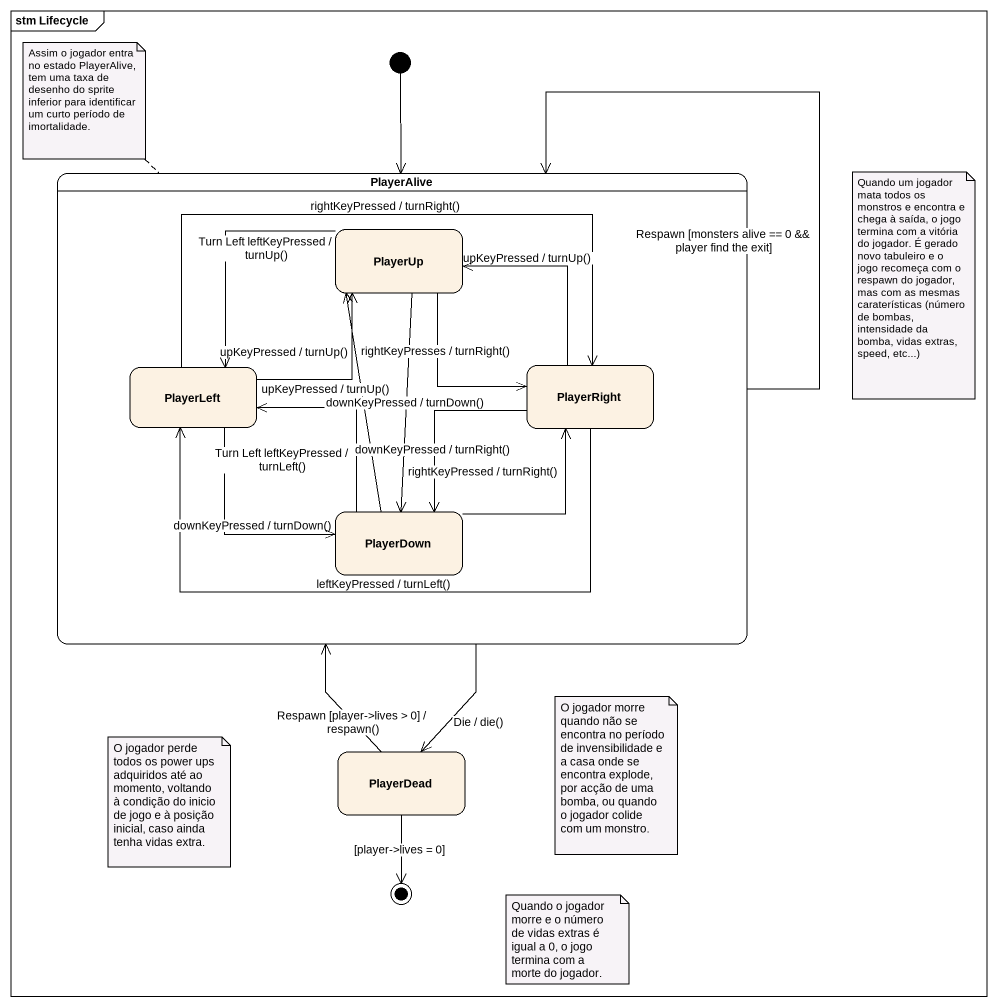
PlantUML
@startuml
mainframe stm Lifecycle
hide empty description
state PlayerAlive {
  state PlayerUp
  state PlayerLeft
  state PlayerRight
  state PlayerDown
}
state PlayerDead
[*] --> PlayerAlive
PlayerAlive --> PlayerAlive : Respawn [monsters alive == 0 && player find the exit]
PlayerAlive --> PlayerDead : Die / die()
PlayerUp --> PlayerLeft : Turn Left leftKeyPressed / turnUp()
PlayerUp --> PlayerRight : rightKeyPresses / turnRight()
PlayerUp --> PlayerDown : downKeyPressed / turnDown()
PlayerLeft -up-> PlayerUp : upKeyPressed / turnUp()
PlayerLeft -right-> PlayerRight : rightKeyPressed / turnRight()
PlayerLeft --> PlayerDown : downKeyPressed / turnDown()
PlayerRight -up-> PlayerUp : upKeyPressed / turnUp()
PlayerRight -left-> PlayerLeft : leftKeyPressed / turnLeft()
PlayerRight --> PlayerDown : downKeyPressed / turnRight()
PlayerDown -up-> PlayerUp : upKeyPressed / turnUp()
PlayerDown -up-> PlayerLeft : Turn Left leftKeyPressed / turnLeft()
PlayerDown -up-> PlayerRight : rightKeyPressed / turnRight()
PlayerDead -up-> PlayerAlive : Respawn [player->lives > 0] / respawn()
PlayerDead --> [*] : [player->lives = 0]
note top of PlayerAlive : Assim o jogador entra no estado PlayerAlive, tem uma taxa de desenho do sprite inferior para identificar um curto período de imortalidade.
note as N2
  Quando um jogador mata todos os monstros e encontra e chega à saída, o jogo termina com a vitória do jogador. É gerado novo tabuleiro e o jogo recomeça com o respawn do jogador, mas com as mesmas caraterísticas (número de bombas, intensidade da bomba, vidas extras, speed, etc...)
end note
note as N3
  O jogador morre quando não se encontra no período de invensibilidade e a casa onde se encontra explode, por acção de uma bomba, ou quando o jogador colide com um monstro.
end note
note as N4
  O jogador perde todos os power ups adquiridos até ao momento, voltando à condição do inicio de jogo e à posição inicial, caso ainda tenha vidas extra.
end note
note as N5
  Quando o jogador morre e o número de vidas extras é igual a 0, o jogo termina com a morte do jogador.
end note
@enduml
